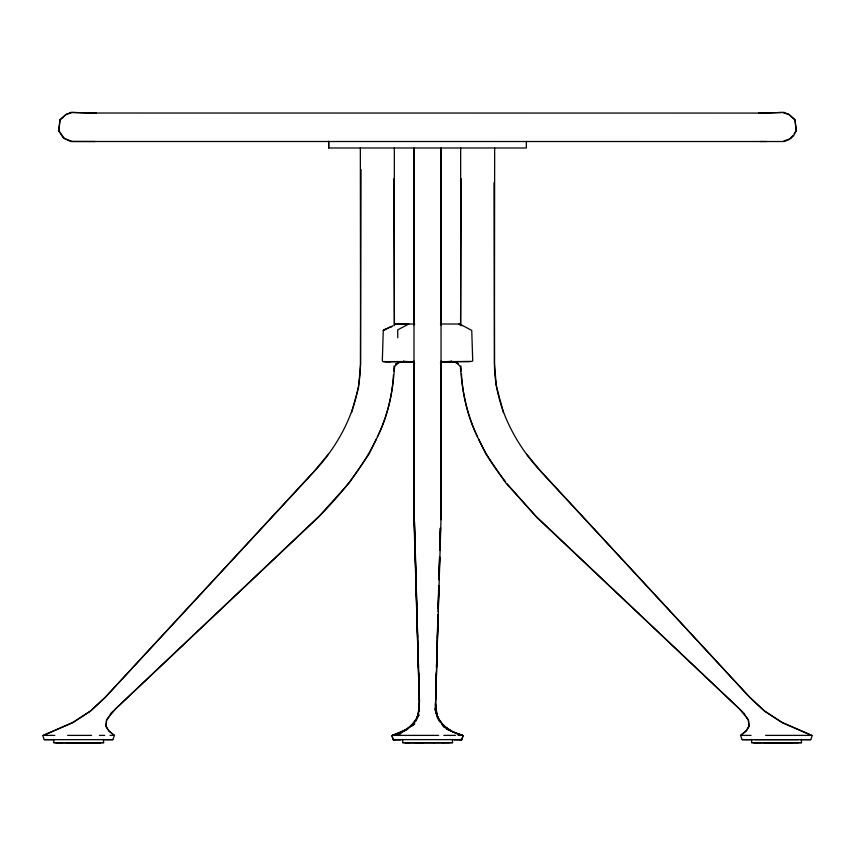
<?xml version="1.0" encoding="UTF-8"?>
<svg xmlns="http://www.w3.org/2000/svg" width="855" height="855" viewBox="0 0 855 855"><rect width="100%" height="100%" fill="white"/><g stroke="black" fill="none" stroke-linecap="round" stroke-linejoin="round"><path stroke-width="1.28" d="M394.315 324.815L394.337 147.99M413.938 362.285L413.906 516.773L419.367 701.431L418.95 711.424M413.959 325.018L414.034 147.99L413.97 508.212L419.324 703.238L418.042 715.678M441.137 364.294L440.763 519.658M494.66 147.99L494.425 364.209C494.788 402.919 512.348 439.278 537.592 467.942L749.771 697.359L764.231 710.719L781.598 722.197L812.25 735.642L810.732 739.65L742.161 739.65L740.601 735.567L745.891 731.26L749.098 726.066L748.446 719.718L739.083 708.539L535.412 515.725L505.722 482.829L485.929 454.058L478.661 439.053M328.694 147.99L328.673 141.374L328.694 147.99L526.349 147.99L526.338 141.374M361.056 169.45L360.479 363.728C360.244 402.577 342.823 439.192 317.408 467.942L105.229 697.359L90.769 710.719L73.402 722.197L42.75 735.642L44.268 739.65L54.047 739.661M413.873 407.995L413.617 488.429L414.269 512.348M460.556 325.659L461.273 178.866M62.607 742.664L53.78 742.664L53.833 739.415M449.548 742.632L402.726 742.664L402.78 739.415M760.512 742.664L751.684 742.664L751.727 739.415M435.612 699.764L436.381 671.859M436.488 667.873L437.942 614.702M438.123 608.055L438.733 585.461M439.032 574.827L439.502 557.545M439.898 542.925L440.304 528.305M440.731 512.348L441.383 488.429L441.127 407.995M438.081 615.675L435.676 703.238L436.958 715.678M438.188 611.699L438.882 586.487M439.064 579.861L439.673 557.3M439.898 549.348L440.475 528.112M440.774 517.499L441.137 361.622M435.612 697.776L436.307 673.847M436.499 667.199L437.183 643.281M437.343 637.958L437.995 615.365M438.188 608.717L438.839 586.124M439.032 579.476L439.684 556.872M439.876 550.235L440.539 527.631M382.324 360.66L383.275 330.458L391.494 326.375M393.439 374.875C390.863 430.973 356.257 479.024 318.017 517.564L111.193 713.006L106.608 720.455L106.052 726.451L107.826 729.507M393.728 371.038L394.112 365.929M385.851 329.186L383.275 330.458M418.127 715.646L419.345 705.076M351.565 412.666L358.566 387.251L360.575 364.209L360.34 147.99M418.458 713.882L416.246 719.974L407.536 728.845L392.669 735.386L438.658 735.386M416.353 719.333L418.544 713.562M103.038 739.65L112.839 739.65L114.399 735.567L109.109 731.26L105.902 726.066L106.554 719.718L115.917 708.539L319.588 515.725L349.278 482.829L369.071 454.058L376.339 439.053M415.412 721.16L417.518 716.768M377.461 436.745C388.459 415.038 392.819 390.671 394.625 366.592L398.184 362.937L395.598 364.091L400.899 361.836L406.146 361.718M415.53 721.246L419.025 714.887L411.843 725.435L397.49 735.386L400.803 733.515M792.649 135.71L790.522 138.596L783.736 141.054M794.06 133.797L796.187 130.911L794.915 119.711L788.705 114.281L783.041 112.807M412.121 725.478L415.915 720.498M411.298 725.863L416.161 719.814L418.394 713.722L419.506 701.763L413.927 509.024L413.863 364.294M328.47 454.08L313.806 471.736L105.4 697.156L90.448 711.2L72.322 722.903L43.306 735.386L54.838 735.386M391.44 326.995L392.99 325.563M451.547 360.949L450.831 361.569L441.447 362.028M411.565 726.13L414.782 723.896L402.384 731.891L391.964 735.631L393.129 739.618L461.86 739.618L463.047 735.674L455.64 733.045M440.378 363.151L442.484 361.783L451.216 361.387M413.467 361.686L412.302 361.686L414.237 361.28M402.929 731.559L408.444 728.471M386.92 328.555L390.457 326.931M383.756 329.902L385.862 329.004M392.669 735.386L406.082 730.117M398.12 733.483L391.953 735.674L393.14 739.618L400.952 739.661L393.14 739.618L395.042 739.65M392.221 735.567L398.227 733.44M395.341 324.237L408.882 324.013L397.746 329.816L397.767 337.778M459.958 739.65L461.871 739.618L454.069 739.65L461.871 739.618L463.036 735.631L452.616 731.891M400.268 361.932L408.038 361.697M401.861 361.558L383.126 361.654M758.716 113.052L781.908 112.518M469.737 361.654L441.757 361.718M53.78 742.664L100.601 742.632L73.519 742.674M402.726 742.664L443.147 742.632M771.413 742.674L801.53 742.685L801.295 739.425M792.093 742.632L753.821 742.632L783.18 742.674L764.06 742.632L772.557 742.653M760.042 141.524L766.679 141.503M442.484 361.708L472.131 361.376L472.719 360.66L471.746 330.415L459.798 324.024L440.421 323.992M395.128 324.034L414.771 324.013M384.953 361.697L413.243 361.718M67.588 735.386L91.549 735.386M99.437 735.386L104.705 735.386M109.974 735.386L114.538 735.386L108.414 730.523M443.82 735.386L455.469 735.386M458.077 735.386L462.331 735.386C446.855 731.549 432.555 718.638 435.633 701.431L441.095 516.773L440.966 147.99L441.084 325.114M751.064 735.386L740.462 735.386L746.586 730.523L748.948 726.451L748.392 720.455L743.807 713.006M765.61 735.386L811.694 735.386L782.678 722.903L764.552 711.2L749.6 697.156L541.194 471.736L526.53 454.08M800.943 739.65L810.732 739.65M108.286 739.65L112.839 739.65M742.161 739.65L746.714 739.65M754.58 739.65L798.356 739.661M44.268 739.65L108.232 739.661M746.768 739.661L751.94 739.661M751.684 742.664L798.495 742.632M94.969 141.503L72.386 141.46L64.478 138.596L58.813 130.911L60.085 119.711L66.252 114.324L72.429 112.529L96.284 113.052M399.178 361.686L414.301 361.708M441.33 361.654L455.341 361.686M801.53 742.685L782.849 742.632M434.233 742.674L404.864 742.632L409.331 742.653M442.719 742.664L452.584 742.685L452.348 739.425M85.276 742.674L55.917 742.632L85.276 742.674L66.166 742.632L74.652 742.653M103.637 742.685L84.955 742.632L103.637 742.685L103.391 739.425M415.113 742.632L423.61 742.653M433.902 742.632L452.584 742.685M390.489 361.697L382.976 361.547M448.854 361.718L454.101 361.836L458.333 363.642M442.153 361.676L443.168 361.697L440.774 361.259M446.962 361.697L454.732 361.932L456.816 362.937L460.375 366.592C462.181 390.671 466.541 415.038 477.539 436.745M403.784 361.387L412.516 361.783L414.622 363.151M413.553 362.028L404.169 361.569L403.453 360.949M459.798 324.024L462.127 325.68L459.082 323.97L459.979 324.889M455.576 733.024L462.779 735.567M446.481 729.155L462.331 735.386M443.243 726.622L453.182 732.179M443.318 725.895L451.59 731.228M450.329 730.405L443.157 725.435L437.418 717.003M742.835 712.097L536.983 517.564L507.165 483.909M443.702 725.863L438.839 719.814L436.606 713.722L435.623 703.088M440.603 722.486L439.085 720.498L434.714 708.934M442.121 724.484L443.638 726.472M505.583 481.814C480.788 451.162 463.357 413.328 461.465 373.592M437.14 717.003L439.47 721.246M437.482 716.768L439.588 721.16M435.794 712.29L436.873 715.646L435.655 705.076M503.435 412.666L496.253 385.605L494.521 363.728L493.987 182.756M460.888 365.929L461.273 371.038M414.515 521.657L415.103 542.925M415.284 549.573L415.968 574.827M416.118 580.139L416.802 605.393M416.951 610.716L417.678 637.296M417.828 642.618L418.512 667.873M418.661 673.184L419.388 699.764M393.728 178.866L394.444 325.659M460.663 147.99L460.685 324.815M59.968 119.946L58.653 130.473L63.152 137.773L70.676 141.503L784.153 141.524L788.705 139.696L793.461 136.009L796.347 130.473L795.032 119.946L789.357 114.752L783.95 112.315L766.198 113.074L87.969 113.02L71.061 112.315L65.643 114.752L59.968 119.946"/></g></svg>
